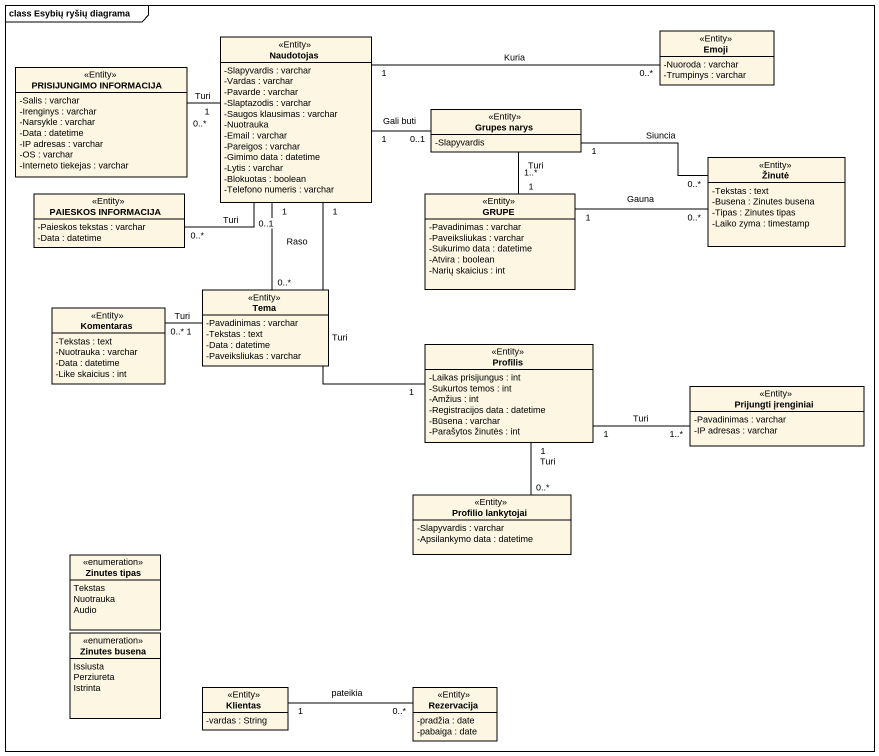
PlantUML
@startuml
mainframe class Esybių ryšių diagrama
hide circle
hide empty members
skinparam classAttributeIconSize 0
class Naudotojas <<Entity>> {
  -Slapyvardis : varchar
  -Vardas : varchar
  -Pavarde : varchar
  -Slaptazodis : varchar
  -Saugos klausimas : varchar
  -Nuotrauka
  -Email : varchar
  -Pareigos : varchar
  -Gimimo data : datetime
  -Lytis : varchar
  -Blokuotas : boolean
  -Telefono numeris : varchar
}
class Emoji <<Entity>> {
  -Nuoroda : varchar
  -Trumpinys : varchar
}
class "PRISIJUNGIMO INFORMACIJA" as PRISIJUNGIMO_INFORMACIJA <<Entity>> {
  -Salis : varchar
  -Irenginys : varchar
  -Narsykle : varchar
  -Data : datetime
  -IP adresas : varchar
  -OS : varchar
  -Interneto tiekejas : varchar
}
class "Grupes narys" as Grupes_narys <<Entity>> {
  -Slapyvardis
}
class Žinutė <<Entity>> {
  -Tekstas : text
  -Busena : Zinutes busena
  -Tipas : Zinutes tipas
  -Laiko zyma : timestamp
}
class "PAIESKOS INFORMACIJA" as PAIESKOS_INFORMACIJA <<Entity>> {
  -Paieskos tekstas : varchar
  -Data : datetime
}
class GRUPE <<Entity>> {
  -Pavadinimas : varchar
  -Paveiksliukas : varchar
  -Sukurimo data : datetime
  -Atvira : boolean
  -Narių skaicius : int
}
class Tema <<Entity>> {
  -Pavadinimas : varchar
  -Tekstas : text
  -Data : datetime
  -Paveiksliukas : varchar
}
class Komentaras <<Entity>> {
  -Tekstas : text
  -Nuotrauka : varchar
  -Data : datetime
  -Like skaicius : int
}
class Profilis <<Entity>> {
  -Laikas prisijungus : int
  -Sukurtos temos : int
  -Amžius : int
  -Registracijos data : datetime
  -Būsena : varchar
  -Parašytos žinutės : int
}
class "Prijungti įrenginiai" as Prijungti_įrenginiai <<Entity>> {
  -Pavadinimas : varchar
  -IP adresas : varchar
}
class "Profilio lankytojai" as Profilio_lankytojai <<Entity>> {
  -Slapyvardis : varchar
  -Apsilankymo data : datetime
}
enum "Zinutes tipas" as Zinutes_tipas {
  Tekstas
  Nuotrauka
  Audio
}
enum "Zinutes busena" as Zinutes_busena {
  Issiusta
  Perziureta
  Istrinta
}
class Klientas <<Entity>> {
  -vardas : String
}
class Rezervacija <<Entity>> {
  -pradžia : date
  -pabaiga : date
}
Naudotojas "1" -right- "0..*" Emoji : Kuria
Naudotojas "1" -left- "0..*" PRISIJUNGIMO_INFORMACIJA : Turi
Naudotojas "1" -right- "0..1" Grupes_narys : Gali buti
Naudotojas "0..1" -left- "0..*" PAIESKOS_INFORMACIJA : Turi
Naudotojas "1" -- "0..*" Tema : Raso
Naudotojas "1" -- "1" Profilis : Turi
Grupes_narys "1" -right- "0..*" Žinutė : Siuncia
GRUPE "1" -up- "1..*" Grupes_narys : Turi
GRUPE "1" -right- "0..*" Žinutė : Gauna
Tema "1" -left- "0..*" Komentaras : Turi
Profilis "1" -right- "1..*" Prijungti_įrenginiai : Turi
Profilis "1" -- "0..*" Profilio_lankytojai : Turi
Klientas "1" -right- "0..*" Rezervacija : pateikia
@enduml
